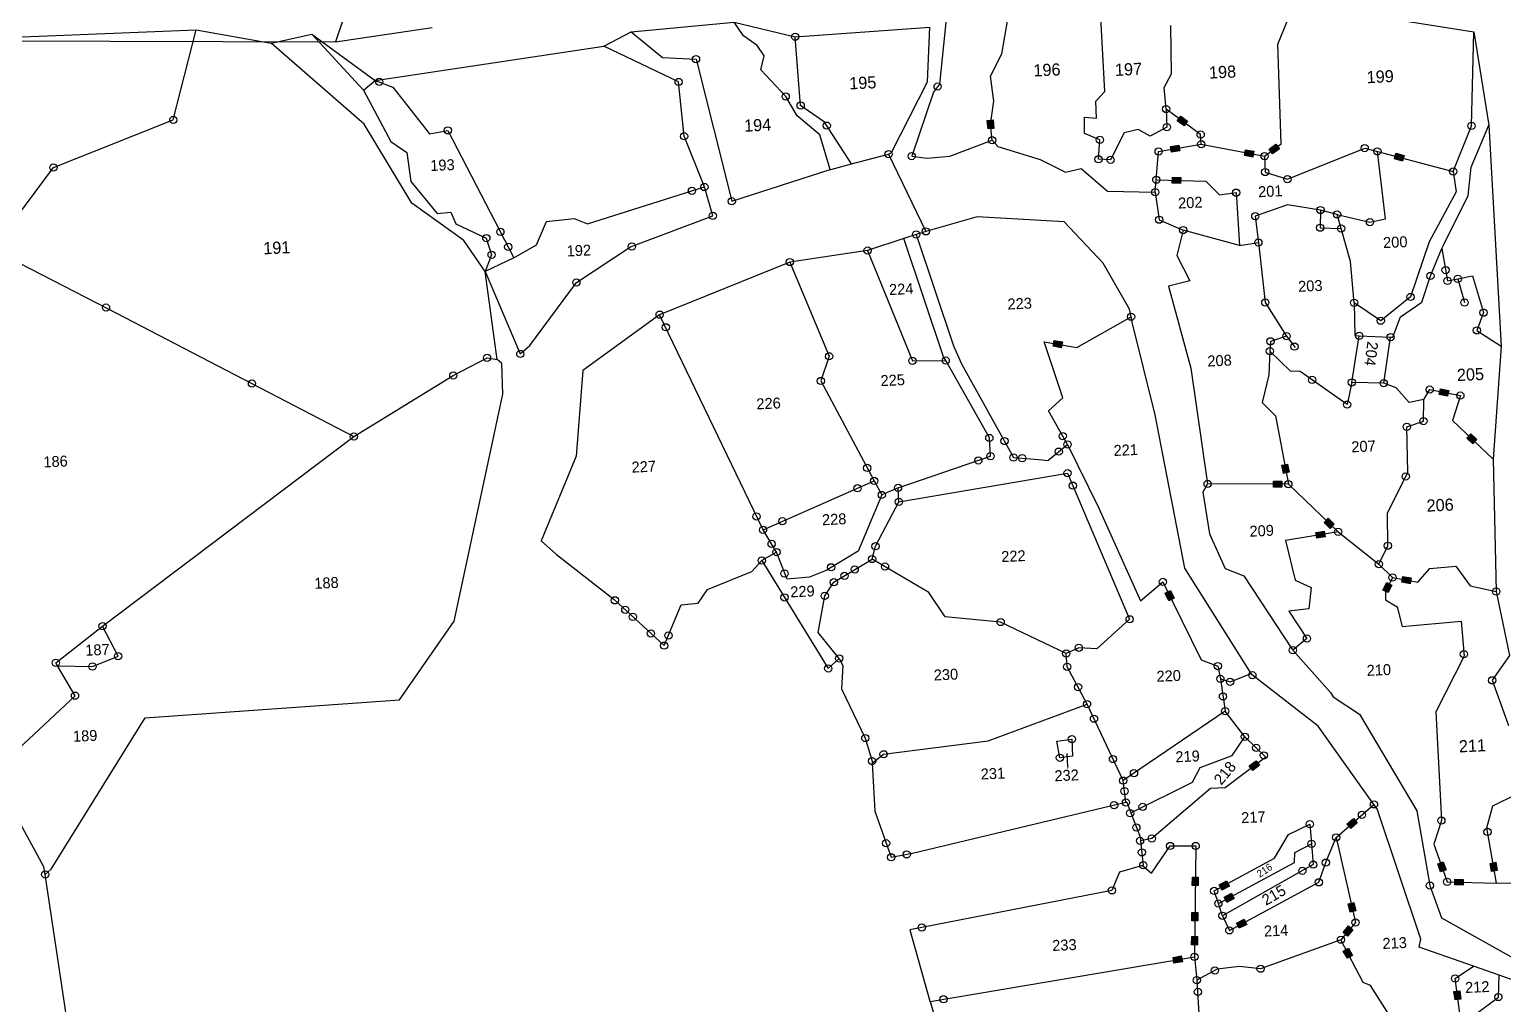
# Model space of a CAD drawing. Header units: metres. Extents: x 315549 to 321517, y 1890879 to 1895671.
# Drawn here: x 317196 to 318445, y 1892654 to 1893480 of the extents above; entities that cross this region are included whole.
import ezdxf

# ---------------------------------------------------------------- set-up
doc = ezdxf.new("R2010")
doc.units = ezdxf.units.M
doc.header["$MEASUREMENT"] = 0
for name, color, linetype in [('OFF', 1, 'Continuous'), ('POLY_PARCEL', 6, 'Continuous'), ('POLY_ROAD', 30, 'Continuous'), ('POLY_WATER', 4, 'Continuous'), ('TEXT_MAPOUT', 7, 'Continuous'), ('TEXT_PARCEL', 7, 'Continuous')]:
    doc.layers.add(name, color=color, linetype=linetype)
doc.styles.add('TEXT_MAP', font='')
doc.styles.get('TEXT_MAP').set_extended_font_data('Kruti Dev 050')

msp = doc.modelspace()

# ---------------------------------------------------------------- hatches: boundary and pattern name
for points in [[(318008.4, 1893396.1), (318013.3, 1893396.5), (318012.6, 1893403.7), (318007.7, 1893403.2)], [(318174.4, 1893398.5), (318177.4, 1893402.5), (318171.6, 1893406.8), (318168.7, 1893402.8)], [(318162.9, 1893381.1), (318163.7, 1893376.2), (318170.8, 1893377.4), (318170, 1893382.3)], [(318232.6, 1893372.2), (318233.5, 1893377.1), (318226.5, 1893378.4), (318225.6, 1893373.6)], [(318246.5, 1893378.9), (318249.5, 1893374.9), (318255.2, 1893379.2), (318252.3, 1893383.2)], [(318359.6, 1893368.8), (318360.9, 1893373.5), (318353.9, 1893375.4), (318352.7, 1893370.6)], [(318164.5, 1893355), (318164.3, 1893350.1), (318171.5, 1893349.9), (318171.7, 1893354.8)], [(318064.3, 1893216.7), (318063.4, 1893211.9), (318070.4, 1893210.6), (318071.3, 1893215.5)], [(318397.8, 1893169.6), (318398.7, 1893174.4), (318391.7, 1893175.8), (318390.7, 1893170.9)], [(318419.2, 1893129.1), (318422.6, 1893132.7), (318417.5, 1893137.6), (318414, 1893134)], [(318258.6, 1893104.1), (318263.4, 1893105), (318262.1, 1893112), (318257.2, 1893111.1)], [(318257.3, 1893092.5), (318257.3, 1893097.4), (318250.2, 1893097.4), (318250.2, 1893092.5)], [(318298.3, 1893057.5), (318301.7, 1893061.1), (318296.6, 1893066.1), (318293.1, 1893062.5)], [(318294, 1893050.3), (318293.2, 1893055.2), (318286.2, 1893054), (318287, 1893049.1)], [(318359.9, 1893016.8), (318359, 1893011.9), (318366, 1893010.6), (318366.9, 1893015.5)], [(318162.9, 1893004.7), (318158.4, 1893002.5), (318161.6, 1892996), (318166, 1892998.2)], [(318350.6, 1893009.4), (318346.2, 1893011.6), (318343, 1893005.1), (318347.5, 1893003)], [(318238.4, 1892856.7), (318235.4, 1892860.6), (318229.7, 1892856.3), (318232.7, 1892852.4)], [(318321.2, 1892807.9), (318317.9, 1892811.6), (318312.5, 1892806.9), (318315.8, 1892803.2)], [(318391.8, 1892766.5), (318396.5, 1892768.1), (318394.1, 1892774.9), (318389.4, 1892773.3)], [(318435, 1892766.6), (318439.9, 1892767.4), (318438.6, 1892774.5), (318433.8, 1892773.6)], [(318186.4, 1892761.9), (318181.5, 1892762), (318181.4, 1892754.8), (318186.4, 1892754.7)], [(318204.2, 1892755.3), (318206.4, 1892751), (318212.8, 1892754.3), (318210.5, 1892758.7)], [(318403.9, 1892760.2), (318403.8, 1892755.3), (318410.9, 1892755), (318411.1, 1892760)], [(318208.3, 1892744.9), (318210.7, 1892740.5), (318217, 1892743.9), (318214.6, 1892748.3)], [(318315.1, 1892732.2), (318320, 1892733.3), (318318.4, 1892740.3), (318313.5, 1892739.2)], [(318186.1, 1892732), (318181.1, 1892732), (318181.1, 1892724.9), (318186, 1892724.8)], [(318218.9, 1892723), (318221.2, 1892718.6), (318227.6, 1892721.9), (318225.3, 1892726.3)], [(318317.6, 1892717.3), (318313.9, 1892720.5), (318309.2, 1892715.1), (318312.9, 1892711.9)], [(318180.8, 1892704.4), (318185.8, 1892704.3), (318185.9, 1892711.5), (318180.9, 1892711.6)], [(318313.7, 1892701.8), (318309.4, 1892699.3), (318313, 1892693.1), (318317.3, 1892695.6)], [(318173, 1892690.2), (318172.1, 1892695.1), (318165.1, 1892693.9), (318165.9, 1892689)], [(318408.1, 1892665.5), (318403.1, 1892664.9), (318404.1, 1892657.8), (318409, 1892658.4)]]:
    msp.add_hatch(color=256).paths.add_polyline_path(points)

# ---------------------------------------------------------------- linework, layer by layer
for p, q in [((318007.7, 1893403.2), (318012.6, 1893403.7)), ((318008.4, 1893396.1), (318007.7, 1893403.2)), ((318012.6, 1893403.7), (318013.3, 1893396.5)), ((318168.7, 1893402.8), (318171.6, 1893406.8)), ((318174.4, 1893398.5), (318168.7, 1893402.8)), ((318171.6, 1893406.8), (318177.4, 1893402.5)), ((318177.4, 1893402.5), (318174.4, 1893398.5)), ((318013.3, 1893396.5), (318008.4, 1893396.1)), ((318162.9, 1893381.1), (318170, 1893382.3)), ((318163.7, 1893376.2), (318162.9, 1893381.1)), ((318170.8, 1893377.4), (318163.7, 1893376.2)), ((318170, 1893382.3), (318170.8, 1893377.4)), ((318225.6, 1893373.6), (318226.5, 1893378.4)), ((318226.5, 1893378.4), (318233.5, 1893377.1)), ((318233.5, 1893377.1), (318232.6, 1893372.2)), ((318246.5, 1893378.9), (318252.3, 1893383.2)), ((318249.5, 1893374.9), (318246.5, 1893378.9)), ((318255.2, 1893379.2), (318249.5, 1893374.9)), ((318252.3, 1893383.2), (318255.2, 1893379.2)), ((318232.6, 1893372.2), (318225.6, 1893373.6)), ((318352.7, 1893370.6), (318353.9, 1893375.4)), ((318359.6, 1893368.8), (318352.7, 1893370.6)), ((318353.9, 1893375.4), (318360.9, 1893373.5)), ((318360.9, 1893373.5), (318359.6, 1893368.8)), ((318164.3, 1893350.1), (318164.5, 1893355)), ((318164.5, 1893355), (318171.7, 1893354.8)), ((318171.7, 1893354.8), (318171.5, 1893349.9)), ((318171.5, 1893349.9), (318164.3, 1893350.1)), ((318063.4, 1893211.9), (318064.3, 1893216.7)), ((318064.3, 1893216.7), (318071.3, 1893215.5)), ((318071.3, 1893215.5), (318070.4, 1893210.6)), ((318070.4, 1893210.6), (318063.4, 1893211.9)), ((318390.7, 1893170.9), (318391.7, 1893175.8)), ((318397.8, 1893169.6), (318390.7, 1893170.9)), ((318391.7, 1893175.8), (318398.7, 1893174.4)), ((318398.7, 1893174.4), (318397.8, 1893169.6)), ((318414, 1893134), (318417.5, 1893137.6)), ((318419.2, 1893129.1), (318414, 1893134)), ((318417.5, 1893137.6), (318422.6, 1893132.7)), ((318422.6, 1893132.7), (318419.2, 1893129.1)), ((318257.2, 1893111.1), (318262.1, 1893112)), ((318258.6, 1893104.1), (318257.2, 1893111.1)), ((318263.4, 1893105), (318258.6, 1893104.1)), ((318262.1, 1893112), (318263.4, 1893105)), ((318250.2, 1893097.4), (318257.3, 1893097.4)), ((318250.2, 1893092.5), (318250.2, 1893097.4)), ((318257.3, 1893092.5), (318250.2, 1893092.5)), ((318257.3, 1893097.4), (318257.3, 1893092.5)), ((318293.1, 1893062.5), (318296.6, 1893066.1)), ((318296.6, 1893066.1), (318301.7, 1893061.1)), ((318286.2, 1893054), (318293.2, 1893055.2)), ((318287, 1893049.1), (318286.2, 1893054)), ((318298.3, 1893057.5), (318293.1, 1893062.5)), ((318293.2, 1893055.2), (318294, 1893050.3)), ((318301.7, 1893061.1), (318298.3, 1893057.5)), ((318294, 1893050.3), (318287, 1893049.1)), ((318359, 1893011.9), (318359.9, 1893016.8)), ((318359.9, 1893016.8), (318366.9, 1893015.5)), ((318366.9, 1893015.5), (318366, 1893010.6)), ((318158.4, 1893002.5), (318162.9, 1893004.7)), ((318161.6, 1892996), (318158.4, 1893002.5)), ((318162.9, 1893004.7), (318166, 1892998.2)), ((318343, 1893005.1), (318346.2, 1893011.6)), ((318347.5, 1893003), (318343, 1893005.1)), ((318346.2, 1893011.6), (318350.6, 1893009.4)), ((318350.6, 1893009.4), (318347.5, 1893003)), ((318366, 1893010.6), (318359, 1893011.9)), ((318166, 1892998.2), (318161.6, 1892996)), ((318229.7, 1892856.3), (318235.4, 1892860.6)), ((318232.7, 1892852.4), (318229.7, 1892856.3)), ((318238.4, 1892856.7), (318232.7, 1892852.4)), ((318235.4, 1892860.6), (318238.4, 1892856.7)), ((318312.5, 1892806.9), (318317.9, 1892811.6)), ((318315.8, 1892803.2), (318312.5, 1892806.9)), ((318321.2, 1892807.9), (318315.8, 1892803.2)), ((318317.9, 1892811.6), (318321.2, 1892807.9)), ((318389.4, 1892773.3), (318394.1, 1892774.9)), ((318391.8, 1892766.5), (318389.4, 1892773.3)), ((318396.5, 1892768.1), (318391.8, 1892766.5)), ((318394.1, 1892774.9), (318396.5, 1892768.1)), ((318433.8, 1892773.6), (318438.6, 1892774.5)), ((318435, 1892766.6), (318433.8, 1892773.6)), ((318439.9, 1892767.4), (318435, 1892766.6)), ((318438.6, 1892774.5), (318439.9, 1892767.4)), ((318181.4, 1892754.8), (318181.5, 1892762)), ((318186.4, 1892754.7), (318181.4, 1892754.8)), ((318181.5, 1892762), (318186.4, 1892761.9)), ((318186.4, 1892761.9), (318186.4, 1892754.7)), ((318204.2, 1892755.3), (318210.5, 1892758.7)), ((318206.4, 1892751), (318204.2, 1892755.3)), ((318212.8, 1892754.3), (318206.4, 1892751)), ((318210.5, 1892758.7), (318212.8, 1892754.3)), ((318403.8, 1892755.3), (318403.9, 1892760.2)), ((318410.9, 1892755), (318403.8, 1892755.3)), ((318403.9, 1892760.2), (318411.1, 1892760)), ((318411.1, 1892760), (318410.9, 1892755)), ((318208.3, 1892744.9), (318214.6, 1892748.3)), ((318210.7, 1892740.5), (318208.3, 1892744.9)), ((318217, 1892743.9), (318210.7, 1892740.5)), ((318214.6, 1892748.3), (318217, 1892743.9)), ((318313.5, 1892739.2), (318318.4, 1892740.3)), ((318315.1, 1892732.2), (318313.5, 1892739.2)), ((318318.4, 1892740.3), (318320, 1892733.3)), ((318181.1, 1892724.9), (318181.1, 1892732)), ((318181.1, 1892732), (318186.1, 1892732)), ((318186.1, 1892732), (318186, 1892724.8)), ((318320, 1892733.3), (318315.1, 1892732.2)), ((318186, 1892724.8), (318181.1, 1892724.9)), ((318218.9, 1892723), (318225.3, 1892726.3)), ((318221.2, 1892718.6), (318218.9, 1892723)), ((318227.6, 1892721.9), (318221.2, 1892718.6)), ((318225.3, 1892726.3), (318227.6, 1892721.9)), ((318309.2, 1892715.1), (318313.9, 1892720.5)), ((318312.9, 1892711.9), (318309.2, 1892715.1)), ((318317.6, 1892717.3), (318312.9, 1892711.9)), ((318313.9, 1892720.5), (318317.6, 1892717.3)), ((318180.8, 1892704.4), (318180.9, 1892711.6)), ((318185.8, 1892704.3), (318180.8, 1892704.4)), ((318180.9, 1892711.6), (318185.9, 1892711.5)), ((318185.9, 1892711.5), (318185.8, 1892704.3)), ((318309.4, 1892699.3), (318313.7, 1892701.8)), ((318313.7, 1892701.8), (318317.3, 1892695.6)), ((318165.1, 1892693.9), (318172.1, 1892695.1)), ((318165.9, 1892689), (318165.1, 1892693.9)), ((318173, 1892690.2), (318165.9, 1892689)), ((318172.1, 1892695.1), (318173, 1892690.2)), ((318313, 1892693.1), (318309.4, 1892699.3)), ((318317.3, 1892695.6), (318313, 1892693.1)), ((318403.1, 1892664.9), (318408.1, 1892665.5)), ((318404.1, 1892657.8), (318403.1, 1892664.9)), ((318408.1, 1892665.5), (318409, 1892658.4)), ((318409, 1892658.4), (318404.1, 1892657.8))]:
    msp.add_line(p, q)
msp.add_lwpolyline([(318075.9, 1892855.4), (318075.4, 1892866.8)])
for centre in [(317844.9, 1893474.2), (317760.8, 1893455.1), (317492.4, 1893435.9), (317746.1, 1893435.8), (317836.8, 1893423.5), (317965.6, 1893431.9), (317849.5, 1893415.9), (318159.2, 1893412.9), (317317.8, 1893403.6), (317871.6, 1893398.8), (318418, 1893398.6), (317550.5, 1893394.8), (317750.7, 1893389.8), (318011.8, 1893386.4), (318103.1, 1893386.8), (318159.8, 1893397.5), (318188.5, 1893391.2), (317924, 1893374.6), (318152.9, 1893376.9), (318189, 1893383), (318327.5, 1893379.8), (318338.3, 1893377), (317216.2, 1893363.3), (317943.6, 1893373), (318101.9, 1893370.3), (318112.2, 1893369.9), (318242.7, 1893372.9), (318150.9, 1893353), (318243.2, 1893359.5), (318262, 1893353.4), (318402.6, 1893359.9), (317757.4, 1893343.5), (317767.9, 1893346.8), (318150, 1893342.4), (318218.6, 1893342), (317791.1, 1893334.7), (318290.1, 1893327.3), (318304.1, 1893323.6), (317775, 1893322.4), (318153.3, 1893319.1), (318234.8, 1893322.1), (318289.8, 1893312.3), (318307.5, 1893311.6), (318332, 1893317), (317583.1, 1893303.5), (317595, 1893308.8), (317947.4, 1893306.5), (317955.6, 1893309.2), (318173.7, 1893310.3), (318237.4, 1893299.8), (317587.6, 1893289.4), (317601.7, 1893296), (317706.4, 1893296.4), (317906.2, 1893292.9), (317840.3, 1893283.2), (318396.1, 1893276.4), (317659.4, 1893265.9), (318383.2, 1893271.4), (318397.7, 1893267.3), (318406.5, 1893269), (318243.3, 1893248.9), (318318.6, 1893248.6), (318366.4, 1893253.6), (318412.1, 1893248.9), (317260.8, 1893244.6), (317730, 1893238.6), (318129.5, 1893236.9), (318428.2, 1893240.3), (317735.2, 1893227.9), (318341.1, 1893233.5), (318422.6, 1893225.3), (318247.7, 1893216), (318261.3, 1893220.4), (318268, 1893211.5), (318322.9, 1893220.7), (318349.5, 1893219.6), (317583.7, 1893202), (317611.9, 1893205.3), (317873.6, 1893203.3), (317944.2, 1893199.5), (317972.4, 1893199.7), (318247.2, 1893207.7), (317555.1, 1893187.1), (317384.5, 1893180.3), (317866.6, 1893182.4), (318283, 1893183.4), (318316.6, 1893181.2), (318343.6, 1893180.5), (318382.6, 1893175.1), (318312.6, 1893162.4), (318408.6, 1893170), (318377.3, 1893148.4), (318363.2, 1893143.5), (317470.9, 1893135.4), (318009.4, 1893134.1), (318022.2, 1893131.5), (318071.6, 1893135.7), (318075.6, 1893128.6), (318000.1, 1893115.1), (318010.4, 1893118.7), (318029.9, 1893117.6), (318037.2, 1893117), (318068.2, 1893122.5), (317905.9, 1893108.7), (318075.7, 1893104.2), (318362.3, 1893101.5), (317897.7, 1893091.5), (317911.8, 1893097.7), (317932, 1893091.8), (318080.2, 1893093.7), (318194.4, 1893095.1), (318262.8, 1893094.9), (317918.2, 1893085.8), (317932.8, 1893080), (317812.1, 1893067.6), (317834, 1893063.5), (317817.6, 1893056.3), (318305, 1893054.6), (317824.9, 1893044.3), (317829.1, 1893037.4), (317912.9, 1893042.3), (318347.1, 1893042.8), (317816.5, 1893030.3), (317875.4, 1893024.5), (317910, 1893031.5), (317921, 1893025.1), (318339.6, 1893027.2), (317835.8, 1893019.2), (317877.6, 1893011.8), (317886.6, 1893017.2), (317895.3, 1893022.6), (318156.5, 1893012.1), (318351.1, 1893015.8), (317835.8, 1892999), (317869.9, 1893000.3), (318438.9, 1893004), (317692, 1892996.5), (317700.9, 1892988.4), (317257.9, 1892974.7), (317707.3, 1892982.5), (318019, 1892978.1), (318128.3, 1892980.4), (317722.6, 1892968.4), (317737.4, 1892966.7), (318278.6, 1892964.1), (317271, 1892949.2), (317733.8, 1892958.1), (318074.6, 1892951.4), (318085.3, 1892956.3), (318266.6, 1892954.3), (318411.6, 1892950.9), (317218.3, 1892943.5), (317249.3, 1892940.4), (317872.9, 1892938.8), (317882.2, 1892947.3), (318075.4, 1892940.2), (318203.1, 1892940.8), (318205.2, 1892929.9), (318213.4, 1892927.4), (318232.3, 1892933), (318435.5, 1892928.7), (317234.5, 1892915.7), (318084.6, 1892923), (318207.4, 1892915.1), (318092.2, 1892908.6), (318209.3, 1892902.6), (318098.1, 1892896.2), (317904.3, 1892879.8), (318079.4, 1892878.8), (318226, 1892880.9), (317919.8, 1892866), (318069.2, 1892863.1), (318114.2, 1892862), (318235.6, 1892871.5), (318242.1, 1892865.1), (317910, 1892860.3), (318132, 1892850), (318122.8, 1892843.7), (318124, 1892834.8), (318125.2, 1892825.2), (318335.4, 1892823.6), (318115.1, 1892822.9), (318128.7, 1892816.1), (318139.3, 1892821.4), (318325.2, 1892814.7), (318134, 1892804), (318281, 1892806.8), (318392.5, 1892809.9), (318431.6, 1892800.2), (317921.9, 1892790.6), (318137.1, 1892792.6), (318147.1, 1892794.7), (318162.7, 1892788.3), (318184.3, 1892788.3), (318282.4, 1892790.1), (318303.3, 1892795.6), (317926.2, 1892778.7), (317939.4, 1892781.2), (318138.7, 1892782.9), (318294.6, 1892774.2), (317209.3, 1892764.2), (318139.9, 1892772.1), (318274.7, 1892767.3), (318283.9, 1892772.5), (318113.3, 1892750.7), (318199.9, 1892750.2), (318288.6, 1892757.5), (318382.8, 1892754.7), (318397.4, 1892757.9), (318203.5, 1892739.5), (318207, 1892729.2), (317952.1, 1892719.2), (318212.8, 1892716.8), (318319.7, 1892723.4), (318307.4, 1892708.9), (318183.2, 1892694.4), (318185.2, 1892674.6), (318200.6, 1892682.8), (318239.3, 1892684.3), (318404.2, 1892676), (318186.2, 1892664.6), (317970.6, 1892658.4), (318440.8, 1892660.3)]:
    msp.add_circle(centre, 3.07)
msp.add_solid([(318076.4, 1892855.4), (318076.1, 1892852.9), (318075.5, 1892855.4)])
at = {"layer": 'OFF'}
for p, q in [((318267.9, 1893502.2), (318419.9, 1893478.4)), ((317035.3, 1893467.7), (317337.2, 1893479.9)), ((317337.2, 1893479.9), (317400.7, 1893468.8)), ((317400.7, 1893468.8), (317435.3, 1893476.3)), ((317435.3, 1893476.3), (317489, 1893437.2)), ((317455.3, 1893469.9), (317537.1, 1893481.9)), ((317682.7, 1893466.1), (317705.8, 1893478.4)), ((317705.8, 1893478.4), (317793.1, 1893486.6)), ((317793.1, 1893486.6), (317844.9, 1893474.2)), ((317844.9, 1893474.2), (317959, 1893482.4)), ((318419.9, 1893478.4), (318432.6, 1893399.2)), ((317163.8, 1893470.7), (317455.3, 1893469.9)), ((317489, 1893437.2), (317682.7, 1893466.1)), ((318432.6, 1893399.2), (318443.1, 1893211.8)), ((318443.1, 1893211.8), (318436.4, 1893116.1)), ((318436.4, 1893116.1), (318438.9, 1893004)), ((318438.9, 1893004), (318450.3, 1892949.7))]:
    msp.add_line(p, q, dxfattribs=at)
at = {"layer": 'POLY_PARCEL'}
for p, q in [((317481.3, 1893547.9), (317455.3, 1893469.9)), ((318254, 1893467.8), (318267.9, 1893502.2)), ((318019.9, 1893459.6), (318025.1, 1893489)), ((318107.2, 1893427.7), (318103.7, 1893495.4)), ((317317.8, 1893403.6), (317337.2, 1893479.9)), ((318163.7, 1893442.6), (318163.1, 1893483.7)), ((317849.5, 1893415.9), (317844.9, 1893474.2)), ((318256.8, 1893383.5), (318254, 1893467.8)), ((318010.4, 1893440.8), (318019.9, 1893459.6)), ((318013.3, 1893419.6), (318010.4, 1893440.8)), ((318157.6, 1893431.1), (318163.7, 1893442.6)), ((317478.9, 1893428.9), (317489, 1893437.2)), ((317489, 1893437.2), (317504, 1893431.5)), ((317504, 1893431.5), (317534.9, 1893392)), ((318099.6, 1893419.6), (318107.2, 1893427.7)), ((318159.2, 1893412.9), (318157.6, 1893431.1)), ((317869.7, 1893401.7), (317849.5, 1893415.9)), ((318010.5, 1893399.9), (318013.3, 1893419.6)), ((318100.1, 1893405.2), (318099.6, 1893419.6)), ((317216.2, 1893363.3), (317317.8, 1893403.6)), ((317892.5, 1893366.3), (317869.7, 1893401.7)), ((318090.1, 1893392.1), (318090, 1893406.1)), ((318090, 1893406.1), (318100.1, 1893405.2)), ((318159.2, 1893412.9), (318159.8, 1893397.5)), ((318188.5, 1893391.2), (318159.2, 1893412.9)), ((317534.9, 1893392), (317550.5, 1893394.8)), ((317550.5, 1893394.8), (317606.5, 1893286.7)), ((318011.8, 1893386.4), (318010.5, 1893399.9)), ((318103.1, 1893386.8), (318090.1, 1893392.1)), ((318123.8, 1893392.7), (318112.2, 1893369.9)), ((318135.5, 1893395.4), (318123.8, 1893392.7)), ((318145.8, 1893390), (318135.5, 1893395.4)), ((318159.8, 1893397.5), (318145.8, 1893390)), ((318189, 1893383), (318188.5, 1893391.2)), ((318101.9, 1893370.3), (318103.1, 1893386.8)), ((318150.9, 1893353), (318152.9, 1893376.9)), ((318152.9, 1893376.9), (318189, 1893383)), ((318189, 1893383), (318242.7, 1893372.9)), ((318242.7, 1893372.9), (318256.8, 1893383.5)), ((318262, 1893353.4), (318327.5, 1893379.8)), ((318327.5, 1893379.8), (318338.3, 1893377)), ((318338.3, 1893377), (318402.6, 1893359.9)), ((318345.1, 1893319.9), (318338.3, 1893377)), ((318112.2, 1893369.9), (318101.9, 1893370.3)), ((318242.7, 1893372.9), (318243.2, 1893359.5)), ((317164.7, 1893294), (317216.2, 1893363.3)), ((318150, 1893342.4), (318150.9, 1893353)), ((318150.9, 1893353), (318192.8, 1893351.7)), ((318192.8, 1893351.7), (318204.5, 1893340.1)), ((318243.2, 1893359.5), (318262, 1893353.4)), ((317668.8, 1893315.6), (317767.9, 1893346.8)), ((317775, 1893322.4), (317767.9, 1893346.8)), ((318204.5, 1893340.1), (318218.6, 1893342)), ((318218.6, 1893342), (318221.5, 1893297.3)), ((318262.2, 1893331.7), (318234.8, 1893322.1)), ((318290.1, 1893327.3), (318262.2, 1893331.7)), ((318290.1, 1893327.3), (318289.8, 1893312.3)), ((318304.1, 1893323.6), (318290.1, 1893327.3)), ((317625.7, 1893297.9), (317634.1, 1893317.6)), ((317634.1, 1893317.6), (317657.6, 1893320.2)), ((317657.6, 1893320.2), (317668.8, 1893315.6)), ((318234.8, 1893322.1), (318237.4, 1893299.8)), ((318304.1, 1893323.6), (318332, 1893317)), ((318307.5, 1893311.6), (318304.1, 1893323.6)), ((318332, 1893317), (318345.1, 1893319.9)), ((317970.6, 1893202.9), (317937, 1893303.1)), ((317947.4, 1893306.5), (317978.9, 1893212.3)), ((318221.5, 1893297.3), (318173.7, 1893310.3)), ((318289.8, 1893312.3), (318307.5, 1893311.6)), ((318315.4, 1893283.7), (318307.5, 1893311.6)), ((317164.7, 1893294), (317262, 1893243.9)), ((317606.5, 1893286.7), (317625.7, 1893297.9)), ((317906.2, 1893292.9), (317944.2, 1893199.5)), ((318221.5, 1893297.3), (318237.4, 1893299.8)), ((318237.4, 1893299.8), (318243.3, 1893248.9)), ((318393, 1893294.8), (318397.7, 1893267.3)), ((317606.5, 1893286.7), (317582, 1893275.2)), ((317840.3, 1893283.2), (317873.6, 1893203.3)), ((318318.6, 1893248.6), (318315.4, 1893283.7)), ((318397.7, 1893267.3), (318406.5, 1893269)), ((318406.5, 1893269), (318419, 1893271.5)), ((318406.5, 1893269), (318412.1, 1893248.9)), ((318419, 1893271.5), (318428.2, 1893240.3)), ((317262, 1893243.9), (317470.9, 1893135.4)), ((318243.3, 1893248.9), (318261.3, 1893220.4)), ((318428.2, 1893240.3), (318422.6, 1893225.3)), ((317817.6, 1893056.3), (317730, 1893238.6)), ((318083.6, 1893210.8), (318129.5, 1893236.9)), ((318071.8, 1893168.2), (318055.8, 1893215.7)), ((318055.8, 1893215.7), (318083.6, 1893210.8)), ((318247.7, 1893216), (318247.2, 1893207.7)), ((318261.3, 1893220.4), (318247.7, 1893216)), ((318261.3, 1893220.4), (318268.5, 1893210.9)), ((318316.6, 1893181.2), (318322.9, 1893220.7)), ((318343.6, 1893180.5), (318349.5, 1893219.6)), ((318422.6, 1893225.3), (318443.1, 1893211.8)), ((317555.1, 1893187.1), (317583.7, 1893202)), ((317583.7, 1893202), (317592.4, 1893200.5)), ((317873.6, 1893203.3), (317866.6, 1893182.4)), ((317972.4, 1893199.7), (317970.6, 1893202.9)), ((317978.9, 1893212.3), (317985.9, 1893196.8)), ((318247.2, 1893207.7), (318246.3, 1893187.5)), ((318264.5, 1893190.7), (318247.2, 1893207.7)), ((317944.2, 1893199.5), (317972.4, 1893199.7)), ((318009.4, 1893134.1), (317972.4, 1893199.7)), ((317985.9, 1893196.8), (318029.9, 1893117.6)), ((318272.9, 1893190.5), (318264.5, 1893190.7)), ((318312.6, 1893162.4), (318272.9, 1893190.5)), ((317470.9, 1893135.4), (317555.1, 1893187.1)), ((317866.6, 1893182.4), (317911.8, 1893097.7)), ((318246.3, 1893187.5), (318240.6, 1893164.1)), ((318316.6, 1893181.2), (318312.6, 1893162.4)), ((318343.6, 1893180.5), (318316.6, 1893181.2)), ((318354.1, 1893176.7), (318343.6, 1893180.5)), ((318365.2, 1893164.3), (318354.1, 1893176.7)), ((318059.6, 1893157.2), (318071.8, 1893168.2)), ((318240.6, 1893164.1), (318251.9, 1893152.9)), ((318377.5, 1893166.8), (318365.2, 1893164.3)), ((318377.3, 1893148.4), (318377.5, 1893166.8)), ((318377.5, 1893166.8), (318382.6, 1893175.1)), ((318382.6, 1893175.1), (318408.6, 1893170)), ((318408.6, 1893170), (318402, 1893148.9)), ((318075.6, 1893128.6), (318059.6, 1893157.2)), ((318251.9, 1893152.9), (318262.8, 1893094.9)), ((318363.2, 1893143.5), (318377.3, 1893148.4)), ((318364.1, 1893105.1), (318363.2, 1893143.5)), ((318402, 1893148.9), (318436.4, 1893116.1)), ((317257.9, 1892974.7), (317470.9, 1893135.4)), ((318010.4, 1893118.7), (318009.4, 1893134.1)), ((318059, 1893115), (318075.6, 1893128.6)), ((318075.6, 1893128.6), (318102.2, 1893074.5)), ((317932, 1893091.8), (318010.4, 1893118.7)), ((318029.9, 1893117.6), (318051.3, 1893115.8)), ((318051.3, 1893115.8), (318059, 1893115)), ((317932.8, 1893080), (318075.7, 1893104.2)), ((318075.7, 1893104.2), (318128.3, 1892980.4)), ((318346.9, 1893070.5), (318364.1, 1893105.1)), ((317817.6, 1893056.3), (317911.8, 1893097.7)), ((317911.8, 1893097.7), (317918.2, 1893085.8)), ((317932, 1893091.8), (317918.2, 1893085.8)), ((317932.8, 1893080), (317932, 1893091.8)), ((318262.8, 1893094.9), (318194.4, 1893095.1)), ((318262.8, 1893094.9), (318305, 1893054.6)), ((317918.2, 1893085.8), (317898.1, 1893038.3)), ((317912.9, 1893042.3), (317932.8, 1893080)), ((318102.2, 1893074.5), (318137.4, 1892996.2)), ((318347.1, 1893042.8), (318346.9, 1893070.5)), ((317829.1, 1893037.4), (317817.6, 1893056.3)), ((318305, 1893054.6), (318260.3, 1893047.3)), ((318305, 1893054.6), (318339.6, 1893027.2)), ((317910, 1893031.5), (317912.9, 1893042.3)), ((318260.3, 1893047.3), (318268.5, 1893013.5)), ((318339.6, 1893027.2), (318347.1, 1893042.8)), ((317829.1, 1893037.4), (317816.5, 1893030.3)), ((317838, 1893014.3), (317829.1, 1893037.4)), ((317898.1, 1893038.3), (317871.1, 1893021.9)), ((317877.6, 1893011.8), (317910, 1893031.5)), ((317958.1, 1893003.2), (317910, 1893031.5)), ((318339.6, 1893027.2), (318351.1, 1893015.8)), ((317857.1, 1893016), (317838, 1893014.3)), ((317871.1, 1893021.9), (317857.1, 1893016)), ((318351.1, 1893015.8), (318345.1, 1893003.7)), ((318351.1, 1893015.8), (318372.6, 1893011.9)), ((318372.6, 1893011.9), (318382.6, 1893023.4)), ((318382.6, 1893023.4), (318404.7, 1893025.4)), ((318404.7, 1893025.4), (318417, 1893008.7)), ((317869.9, 1893000.3), (317877.6, 1893011.8)), ((317972, 1892982.4), (317958.1, 1893003.2)), ((318137.4, 1892996.2), (318156.5, 1893012.1)), ((318156.5, 1893012.1), (318188.8, 1892946)), ((318268.5, 1893013.5), (318282.2, 1893007.3)), ((318282.2, 1893007.3), (318280.1, 1892989.2)), ((318345.1, 1893003.7), (318345.2, 1892997)), ((318417, 1893008.7), (318438.9, 1893004)), ((317864.2, 1892969.2), (317869.9, 1893000.3)), ((318280.1, 1892989.2), (318263.1, 1892987.2)), ((318345.2, 1892997), (318355.1, 1892991.1)), ((318355.1, 1892991.1), (318359.2, 1892974.2)), ((318019, 1892978.1), (317972, 1892982.4)), ((318074.6, 1892951.4), (318019, 1892978.1)), ((318128.3, 1892980.4), (318100.5, 1892955.4)), ((318263.1, 1892987.2), (318278.6, 1892964.1)), ((318359.2, 1892974.2), (318409.2, 1892978.7)), ((318409.2, 1892978.7), (318411.7, 1892949.3)), ((317218.3, 1892943.5), (317257.9, 1892974.7)), ((317271, 1892949.2), (317257.9, 1892974.7)), ((317882.2, 1892947.3), (317864.2, 1892969.2)), ((318278.6, 1892964.1), (318266.6, 1892954.3)), ((318085.3, 1892956.3), (318074.6, 1892951.4)), ((318100.5, 1892955.4), (318085.3, 1892956.3)), ((317219.7, 1892941.1), (317218.3, 1892943.5)), ((317219.7, 1892941.1), (317249.3, 1892940.4)), ((317249.3, 1892940.4), (317271, 1892949.2)), ((318075.4, 1892940.2), (318074.6, 1892951.4)), ((318092.2, 1892908.6), (318075.4, 1892940.2)), ((318188.8, 1892946), (318203.1, 1892940.8)), ((318203.1, 1892940.8), (318205.2, 1892929.9)), ((318411.7, 1892949.3), (318387.8, 1892902.1)), ((318450.3, 1892949.7), (318435.5, 1892928.7)), ((318205.2, 1892929.9), (318213.4, 1892927.4)), ((318205.2, 1892929.9), (318209.3, 1892902.6)), ((318213.4, 1892927.4), (318231.3, 1892934.5)), ((318435.5, 1892928.7), (318449.5, 1892890.4)), ((318008.5, 1892877.4), (318092.2, 1892908.6)), ((318122.8, 1892843.7), (318092.2, 1892908.6)), ((318209.3, 1892902.6), (318122.8, 1892843.7)), ((318226, 1892880.9), (318209.3, 1892902.6)), ((318387.8, 1892902.1), (318392.5, 1892809.9)), ((317919.8, 1892866), (318008.5, 1892877.4)), ((318066.7, 1892877), (318079.4, 1892878.8)), ((318069.2, 1892863.1), (318066.7, 1892877)), ((318079.4, 1892878.8), (318080, 1892864.3)), ((318215.3, 1892864.9), (318226, 1892880.9)), ((318226, 1892880.9), (318243.6, 1892863.7)), ((317910.1, 1892858.4), (317919.8, 1892866)), ((318080, 1892864.3), (318069.2, 1892863.1)), ((318188.2, 1892854.9), (318215.3, 1892864.9)), ((317208, 1892770.6), (317162.1, 1892855.2)), ((318181.7, 1892842.3), (318188.2, 1892854.9)), ((318243.6, 1892863.7), (318209.2, 1892837.5)), ((318125.2, 1892825.4), (318122.8, 1892843.7)), ((318129.2, 1892816.4), (318181.7, 1892842.3)), ((318196.7, 1892837.1), (318147.1, 1892794.7)), ((318209.2, 1892837.5), (318196.7, 1892837.1)), ((318436.1, 1892822.3), (318456.2, 1892832.1)), ((318303.3, 1892795.6), (318335.4, 1892823.6)), ((318431, 1892803.8), (318436.1, 1892822.3)), ((318262.8, 1892798), (318281, 1892806.8)), ((318281, 1892806.8), (318282.4, 1892790.1)), ((318392.5, 1892809.9), (318386.2, 1892789.9)), ((318439.2, 1892756.7), (318431, 1892803.8)), ((318147.1, 1892794.7), (318137.6, 1892792.7)), ((318251.2, 1892778), (318262.8, 1892798)), ((318268.3, 1892782.8), (318282.4, 1892790.1)), ((318282.4, 1892790.1), (318283.9, 1892772.5)), ((318295.4, 1892776.6), (318303.3, 1892795.6)), ((318303.3, 1892795.6), (318319.7, 1892723.4)), ((318386.2, 1892789.9), (318397.4, 1892757.9)), ((318146.9, 1892765.2), (318162.7, 1892788.3)), ((318162.7, 1892788.3), (318184.3, 1892788.3)), ((318184.3, 1892788.3), (318183.2, 1892694.4)), ((318199.9, 1892750.2), (318251.2, 1892778)), ((318268.1, 1892774.3), (318268.3, 1892782.8)), ((317209.3, 1892764.2), (317208, 1892770.6)), ((317219.6, 1892694.7), (317209.3, 1892764.2)), ((318139.2, 1892771.9), (318146.9, 1892765.2)), ((318203.5, 1892739.5), (318268.1, 1892774.3)), ((318283.9, 1892772.5), (318207, 1892729.2)), ((318288.6, 1892757.5), (318295.4, 1892776.6)), ((318212.8, 1892716.8), (318288.6, 1892757.5)), ((318397.4, 1892757.9), (318439.2, 1892756.7)), ((318439.2, 1892756.7), (318452, 1892757.1)), ((318203.5, 1892739.5), (318199.9, 1892750.2)), ((318207, 1892729.2), (318203.5, 1892739.5)), ((318207, 1892729.2), (318212.8, 1892716.8)), ((318319.7, 1892723.4), (318307.4, 1892708.9)), ((318307.4, 1892708.9), (318239.3, 1892684.3)), ((318326.3, 1892672.6), (318307.4, 1892708.9)), ((317243.3, 1892536.9), (317219.6, 1892694.7)), ((317959.2, 1892656.5), (318183.2, 1892694.4)), ((318183.2, 1892694.4), (318185.2, 1892674.6)), ((318202.6, 1892683.9), (318185.2, 1892674.6)), ((318221.3, 1892686.1), (318202.6, 1892683.9)), ((318239.3, 1892684.3), (318221.3, 1892686.1)), ((318404.2, 1892676), (318419.7, 1892686.4)), ((318440.8, 1892660.3), (318441.6, 1892678.7)), ((318185.2, 1892674.6), (318187.1, 1892641.2)), ((318332.5, 1892670), (318326.3, 1892672.6)), ((318360.6, 1892626), (318332.5, 1892670)), ((318408.3, 1892644.4), (318404.2, 1892676)), ((318418.1, 1892643.2), (318440.8, 1892660.3))]:
    msp.add_line(p, q, dxfattribs=at)
at = {"layer": 'POLY_ROAD'}
for p, q in [((317234.5, 1892915.7), (317219.7, 1892941.1)), ((317182.5, 1892866.6), (317234.5, 1892915.7))]:
    msp.add_line(p, q, dxfattribs=at)
at = {"layer": 'POLY_WATER'}
for p, q in [((317972.9, 1893489.1), (317967.3, 1893434)), ((317435.3, 1893476.3), (317478.9, 1893428.9)), ((317705.8, 1893478.4), (317732.4, 1893456.5)), ((317801, 1893474.8), (317793.1, 1893486.6)), ((317956.9, 1893436), (317959, 1893482.4)), ((318418, 1893398.6), (318419.9, 1893478.4)), ((317479.6, 1893400), (317400.7, 1893468.8)), ((317746.1, 1893435.8), (317682.7, 1893466.1)), ((317812.6, 1893466.8), (317801, 1893474.8)), ((317818.6, 1893458.1), (317812.6, 1893466.8)), ((317732.4, 1893456.5), (317760.8, 1893455.1)), ((317760.8, 1893455.1), (317791.1, 1893334.7)), ((317815.7, 1893446.2), (317818.6, 1893458.1)), ((317836.8, 1893423.5), (317815.7, 1893446.2)), ((317478.9, 1893428.9), (317502.1, 1893385.4)), ((317750.7, 1893389.8), (317746.1, 1893435.8)), ((317926.6, 1893376), (317956.9, 1893436)), ((317962, 1893427.3), (317943.6, 1893373)), ((317967.3, 1893434), (317962, 1893427.3)), ((317846.5, 1893407.2), (317836.8, 1893423.5)), ((317865.7, 1893390.9), (317846.5, 1893407.2)), ((317520.1, 1893333.2), (317479.6, 1893400)), ((317767.9, 1893346.8), (317750.7, 1893389.8)), ((317874.4, 1893361.5), (317865.7, 1893390.9)), ((318402.6, 1893359.9), (318418, 1893398.6)), ((318417.8, 1893363.7), (318432.6, 1893399.2)), ((317502.1, 1893385.4), (317515.7, 1893375.9)), ((317975.8, 1893372.8), (318011.8, 1893386.4)), ((318011.8, 1893386.4), (318016.7, 1893381.1)), ((318016.7, 1893381.1), (318052.5, 1893370)), ((317515.7, 1893375.9), (317519.1, 1893351.4)), ((317875, 1893361.6), (317892.5, 1893366.3)), ((317892.5, 1893366.3), (317923.9, 1893374.6)), ((317923.9, 1893374.6), (317926.6, 1893376)), ((317923.9, 1893374.6), (317924, 1893374.6)), ((317924, 1893374.6), (317955.6, 1893309.2)), ((317943.6, 1893373), (317956.4, 1893371.3)), ((317956.4, 1893371.3), (317975.8, 1893372.8)), ((318052.5, 1893370), (318074, 1893359.5)), ((317519.1, 1893351.4), (317541.5, 1893324.2)), ((317791.1, 1893334.7), (317874.4, 1893361.5)), ((317874.4, 1893361.5), (317875, 1893361.6)), ((318074, 1893359.5), (318087.2, 1893362.4)), ((318087.2, 1893362.4), (318109.6, 1893343.2)), ((318402.6, 1893359.9), (318405.1, 1893342.8)), ((318415.3, 1893339.5), (318417.8, 1893363.7)), ((318109.6, 1893343.2), (318150, 1893342.4)), ((318150, 1893342.4), (318153.3, 1893319.1)), ((318405.1, 1893342.8), (318382.1, 1893300.4)), ((318394.5, 1893298.2), (318415.3, 1893339.5)), ((317563.9, 1893301.5), (317520.1, 1893333.2)), ((317541.5, 1893324.2), (317552.9, 1893325.4)), ((317552.9, 1893325.4), (317557.2, 1893315.5)), ((317557.2, 1893315.5), (317583.1, 1893303.5)), ((317705.4, 1893296), (317775, 1893322.4)), ((317999.1, 1893321.5), (317955.6, 1893309.2)), ((318072.9, 1893317.4), (317999.1, 1893321.5)), ((318106, 1893282.3), (318072.9, 1893317.4)), ((318153.3, 1893319.1), (318173.7, 1893310.3)), ((317582, 1893275.2), (317563.9, 1893301.5)), ((317583.1, 1893303.5), (317587.6, 1893289.4)), ((317937, 1893303.1), (317906.2, 1893292.9)), ((317947.4, 1893306.5), (317937, 1893303.1)), ((317955.6, 1893309.2), (317947.4, 1893306.5)), ((318173.7, 1893310.3), (318168.4, 1893288.7)), ((317587.6, 1893289.4), (317582, 1893275.2)), ((317659.4, 1893265.9), (317705.4, 1893296)), ((317906.2, 1893292.9), (317840.3, 1893283.2)), ((318382.1, 1893300.4), (318366.4, 1893253.6)), ((318383.2, 1893271.4), (318393, 1893294.8)), ((318393, 1893294.8), (318394.5, 1893298.2)), ((317840.3, 1893283.2), (317730, 1893238.6)), ((318128.1, 1893243.4), (318106, 1893282.3)), ((318168.4, 1893288.7), (318179.4, 1893267.4)), ((317592.4, 1893200.5), (317582, 1893275.2)), ((317582, 1893275.2), (317611.9, 1893205.3)), ((317620, 1893212.6), (317659.4, 1893265.9)), ((318179.4, 1893267.4), (318161.2, 1893262.7)), ((318376, 1893249.2), (318383.2, 1893271.4)), ((318161.2, 1893262.7), (318180.1, 1893193.3)), ((318366.4, 1893253.6), (318341.1, 1893233.5)), ((318129.5, 1893236.9), (318128.1, 1893243.4)), ((318341.1, 1893233.5), (318318.6, 1893248.6)), ((318318.6, 1893248.6), (318319.3, 1893220.9)), ((318357.8, 1893236.7), (318376, 1893249.2)), ((317730, 1893238.6), (317665, 1893191.2)), ((318130.4, 1893232.3), (318129.5, 1893236.9)), ((318150, 1893153.6), (318130.4, 1893232.3)), ((318351.5, 1893219.5), (318357.8, 1893236.7)), ((318319.3, 1893220.9), (318322.9, 1893220.7)), ((318322.9, 1893220.7), (318349.5, 1893219.6)), ((318349.5, 1893219.6), (318351.5, 1893219.5)), ((317611.9, 1893205.3), (317620, 1893212.6)), ((317596.1, 1893197.2), (317592.4, 1893200.5)), ((317597, 1893171.2), (317596.1, 1893197.2)), ((317665, 1893191.2), (317659.2, 1893118.7)), ((318180.1, 1893193.3), (318194.4, 1893095.1)), ((317555.9, 1892978.9), (317597, 1893171.2)), ((318175, 1893023.8), (318150, 1893153.6)), ((317659.2, 1893118.7), (317629.6, 1893047)), ((318194.4, 1893095.1), (318190.3, 1893088.3)), ((318190.3, 1893088.3), (318195.9, 1893052.9)), ((318195.9, 1893052.9), (318209.2, 1893023.4)), ((317629.6, 1893047), (317642.7, 1893035.3)), ((317642.7, 1893035.3), (317691.4, 1892997.1)), ((317808.1, 1893021), (317816.5, 1893030.3)), ((317816.5, 1893030.3), (317872.9, 1892938.8)), ((317770.6, 1893005.7), (317808.1, 1893021)), ((318231.3, 1892934.5), (318175, 1893023.8)), ((318209.2, 1893023.4), (318225.1, 1893017.2)), ((318225.1, 1893017.2), (318265.7, 1892955.3)), ((317762.5, 1892994), (317770.6, 1893005.7)), ((317691.4, 1892997.1), (317733.8, 1892958.1)), ((317733.8, 1892958.1), (317748.2, 1892992.7)), ((317748.2, 1892992.7), (317762.5, 1892994)), ((317509.6, 1892912.2), (317555.9, 1892978.9)), ((318265.7, 1892955.3), (318266.6, 1892954.3)), ((318266.6, 1892954.3), (318298.5, 1892918.4)), ((317872.9, 1892938.8), (317882.2, 1892947.3)), ((317882.2, 1892947.3), (317885.1, 1892941.3)), ((317885.1, 1892941.3), (317884.2, 1892921.5)), ((318232.3, 1892933), (318231.3, 1892934.5)), ((318288.1, 1892889.9), (318232.3, 1892933)), ((317884.2, 1892921.5), (317904.3, 1892879.8)), ((318298.5, 1892918.4), (318300.9, 1892914.6)), ((318300.9, 1892914.6), (318323.2, 1892899.9)), ((317293.9, 1892896.8), (317509.6, 1892912.2)), ((317214.4, 1892768.6), (317293.9, 1892896.8)), ((318335.4, 1892823.6), (318288.1, 1892889.9)), ((318323.2, 1892899.9), (318371.6, 1892818.2)), ((317904.3, 1892879.8), (317910, 1892860.3)), ((317910, 1892860.3), (317910.1, 1892858.4)), ((317910.1, 1892858.4), (317912.3, 1892817.7)), ((317912.3, 1892817.7), (317926.2, 1892778.7)), ((317944.3, 1892782.2), (318125.2, 1892825.4)), ((318125.2, 1892825.4), (318125.8, 1892825.5)), ((318125.8, 1892825.5), (318129.2, 1892816.4)), ((318129.2, 1892816.4), (318137.4, 1892795.1)), ((318338.2, 1892819.8), (318335.4, 1892823.6)), ((318375.1, 1892709.3), (318338.2, 1892819.8)), ((318371.6, 1892818.2), (318382.8, 1892754.7)), ((318137.4, 1892795.1), (318137.6, 1892792.7)), ((318137.6, 1892792.7), (318139.9, 1892772.1)), ((317926.2, 1892778.7), (317944.3, 1892782.2)), ((317209.3, 1892764.2), (317214.4, 1892768.6)), ((318119.6, 1892766.2), (318113.3, 1892750.7)), ((318139.2, 1892771.9), (318119.6, 1892766.2)), ((318139.9, 1892772.1), (318139.2, 1892771.9)), ((318382.8, 1892754.7), (318392.7, 1892727.4)), ((318113.3, 1892750.7), (317942, 1892717.2)), ((318392.7, 1892727.4), (318461.2, 1892688.9)), ((317942, 1892717.2), (317959.1, 1892656.7)), ((318373.6, 1892702.6), (318375.1, 1892709.3)), ((318419.7, 1892686.4), (318373.6, 1892702.6)), ((318441.6, 1892678.7), (318419.7, 1892686.4)), ((318463.7, 1892670.9), (318441.6, 1892678.7)), ((317959.1, 1892656.7), (317959.2, 1892656.5)), ((317959.2, 1892656.5), (317974.9, 1892603.3))]:
    msp.add_line(p, q, dxfattribs=at)

# ---------------------------------------------------------------- texts
at = {"layer": 'TEXT_MAPOUT', "style": 'TEXT_MAP'}
for s, p in [('196', (318047, 1893440.4)), ('197', (318116.1, 1893440.9)), ('195', (317890.9, 1893429.5)), ('198', (318195.8, 1893438.6)), ('194', (317801.8, 1893393.6)), ('191', (317394.3, 1893289.7)), ('205', (318405.9, 1893182.3)), ('206', (318380.2, 1893071.6)), ('211', (318407.6, 1892867.6))]:
    msp.add_text(s, height=10.29, rotation=2.5583, dxfattribs=at).set_placement(p)
at = {"layer": 'TEXT_PARCEL', "style": 'TEXT_MAP'}
for s, height, rotation, p in [('199', 10.29, 2.5583, (318329.4, 1893434.7)), ('193', 9.26, 2.5583, (317535.8, 1893360.3)), ('201', 9.26, 2.5583, (318237.4, 1893338.1)), ('202', 9.26, 2.5583, (318169.6, 1893328.5)), ('200', 9.26, 2.5583, (318343.3, 1893295)), ('192', 9.26, 2.5583, (317651.4, 1893287.9)), ('224', 9.26, 2.5583, (317924.6, 1893255.2)), ('203', 9.26, 2.5583, (318271.3, 1893257.9)), ('223', 9.26, 2.5583, (318025, 1893242.9)), ('204', 9.26, 262.5436, (318329.9, 1893216.3)), ('208', 9.26, 2.5583, (318194.4, 1893194.6)), ('225', 9.26, 2.5583, (317917.4, 1893178)), ('226', 9.26, 2.5583, (317812.2, 1893158.3)), ('221', 9.26, 2.5583, (318114.9, 1893118.8)), ('207', 9.26, 2.5583, (318316.4, 1893121.9)), ('186', 9.26, 2.5583, (317207.9, 1893109.1)), ('227', 9.26, 2.5583, (317706.4, 1893104.7)), ('228', 9.26, 2.5583, (317867.8, 1893060.1)), ('209', 9.26, 2.5583, (318230.1, 1893050.4)), ('222', 9.26, 2.5583, (318019.7, 1893028.9)), ('188', 9.26, 2.5583, (317437.5, 1893006.2)), ('229', 9.26, 2.5583, (317840.9, 1892999)), ('187', 9.26, 2.5583, (317243.4, 1892949.5)), ('210', 9.26, 2.5583, (318329.4, 1892932.4)), ('230', 9.26, 2.5583, (317962.5, 1892928.5)), ('220', 9.26, 2.5583, (318151.3, 1892927.4)), ('189', 9.26, 2.5583, (317233, 1892876.6)), ('219', 9.26, 2.5583, (318167.3, 1892859.2)), ('231', 9.26, 2.5583, (318002.3, 1892844.6)), ('232', 9.26, 2.5583, (318064.8, 1892843.1)), ('218', 9.26, 49.8271, (318205.9, 1892839.3)), ('217', 9.26, 2.5583, (318223, 1892807.6)), ('216', 6.17, 33.5028, (318238.6, 1892761.3)), ('215', 9.26, 30.4375, (318243.9, 1892737.5)), ('214', 9.26, 2.5583, (318242.3, 1892711.5)), ('233', 9.26, 2.5583, (318062.9, 1892699.3)), ('213', 9.26, 2.5583, (318342.8, 1892701)), ('212', 9.26, 2.5583, (318412.8, 1892663.7))]:
    msp.add_text(s, height=height, rotation=rotation, dxfattribs=at).set_placement(p)

doc.saveas('drawing.dxf')
